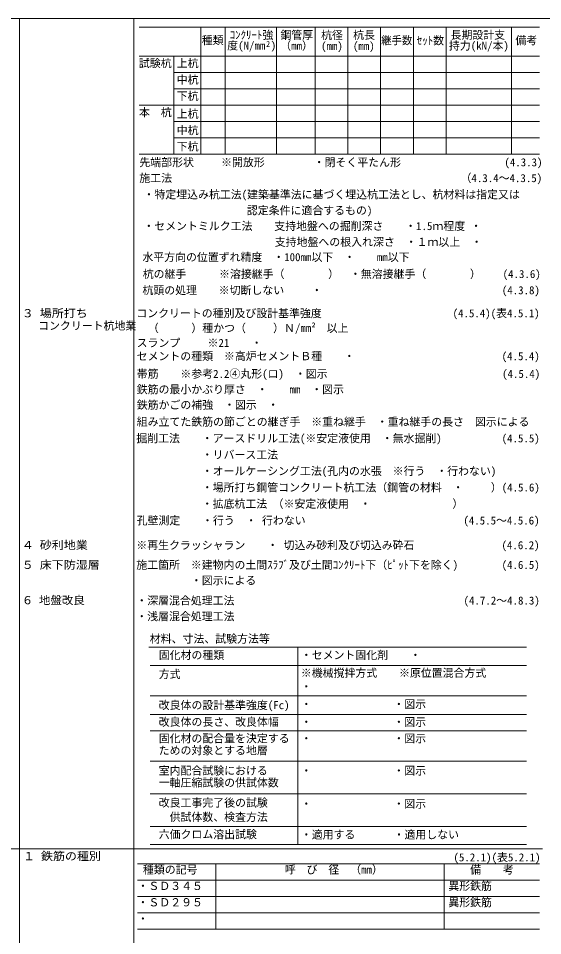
# Model space of a CAD drawing. Units: millimetres on the paper. Extents: x -396 to 396, y -283 to 286.
# Drawn here: x 6 to 198.3, y -49.7 to 286.5 of the extents above; entities that cross this region are included whole.
import ezdxf
from ezdxf.enums import TextEntityAlignment as Align

# ---------------------------------------------------------------- set-up
doc = ezdxf.new("R2010")
doc.units = ezdxf.units.MM
for name, color, linetype, lineweight in [('0-1', 4, 'Continuous', 9), ('0-2_文字', 7, 'Continuous', 9), ('0-F_タイトル', 5, 'Continuous', 9)]:
    doc.layers.add(name, color=color, linetype=linetype, lineweight=lineweight)
doc.styles.add('ＭＳ ゴシック', font='')
doc.styles.get('ＭＳ ゴシック').set_extended_font_data('MS Gothic')

msp = doc.modelspace()

# ---------------------------------------------------------------- linework, layer by layer
at = {"layer": '0-1'}
for p, q in [((6.423, 286.452), (6.423, -261.048)), ((48.423, 286.452), (48.423, -261.048)), ((50.32, 283.272), (197.161, 283.272)), ((72.913, 283.278), (72.913, 236.648)), ((81.835, 283.272), (81.835, 236.648)), ((100.708, 283.272), (100.708, 236.648)), ((114.913, 283.278), (114.913, 236.648)), ((126.913, 283.272), (126.913, 236.648)), ((138.913, 283.272), (138.913, 236.648)), ((150.913, 283.278), (150.913, 236.648)), ((162.913, 283.272), (162.913, 236.648)), ((186.913, 283.272), (186.913, 236.648)), ((50.32, 272.643), (197.161, 272.643)), ((63.049, 272.643), (63.049, 236.648)), ((63.049, 266.643), (197.161, 266.643)), ((63.049, 260.648), (197.161, 260.648)), ((50.32, 254.643), (197.161, 254.643)), ((63.049, 248.643), (197.161, 248.643)), ((63.049, 242.643), (197.161, 242.643)), ((50.32, 236.648), (197.161, 236.648)), ((0.423, -17.887), (198.231, -17.887)), ((49.731, -23.39), (197.109, -23.39)), ((78.448, -23.39), (78.448, -47.39)), ((162.231, -23.39), (162.231, -47.39)), ((49.731, -29.39), (197.109, -29.39)), ((49.731, -35.39), (197.109, -35.39)), ((49.731, -41.39), (197.109, -41.39)), ((49.731, -47.39), (197.109, -47.39))]:
    msp.add_line(p, q, dxfattribs=at)
at = {"layer": '0-2_文字', "color": 4}
for p, q in [((53.837, 55.931), (192.423, 55.931)), ((108.483, 55.931), (108.483, -16.374)), ((54.423, 49.223), (192.423, 49.223)), ((54.423, 38.173), (192.423, 38.173)), ((54.423, 31.338), (192.423, 31.338)), ((54.423, 25.373), (192.423, 25.373)), ((54.423, 14.185), (192.423, 14.185)), ((54.423, 2.194), (192.423, 2.194)), ((54.423, -9.793), (192.423, -9.793)), ((54.423, -16.374), (192.423, -16.374))]:
    msp.add_line(p, q, dxfattribs=at)
at = {"layer": '0-F_タイトル', "color": 7}
msp.add_line((-395.577, 286.452), (396.422, 286.452), dxfattribs=at)

# ---------------------------------------------------------------- texts
at = {"layer": '0-2_文字', "style": 'ＭＳ ゴシック'}
for s, height, p in [('種類', 2.933, (73.289, 276.054)), ('ｺﾝｸﾘｰﾄ強', 2.933, (83.539, 278.017)), ('鋼管厚', 2.933, (102.163, 278.017)), ('杭径', 2.933, (117.063, 277.934)), ('杭長', 2.933, (128.817, 278.017)), ('ｾｯﾄ数', 2.933, (152.173, 275.982)), ('長期設計支', 2.933, (164.566, 278.044)), ('備考', 2.933, (188.346, 276.058)), ('度(N/mm )', 2.933, (82.629, 274.126)), ('2', 2.199, (96.887, 275.287)), ('（mm）', 2.933, (102.081, 274.043)), ('(mm)', 2.933, (117.063, 273.961)), ('(mm)', 2.933, (128.734, 273.961)), ('持力(kN/本)', 2.933, (163.955, 274.071)), ('試験杭', 2.933, (50.234, 267.643)), ('上杭', 2.933, (64.117, 267.643)), ('中杭', 2.933, (64.117, 261.622)), ('下杭', 2.933, (64.117, 255.662)), ('本\u3000杭', 2.933, (50.281, 249.643)), ('上杭', 2.933, (64.117, 249.105)), ('中杭', 2.933, (64.117, 243.084)), ('下杭', 2.933, (64.117, 237.124)), ('先端部形状     ※開放形         ・閉そく平たん形             \u3000\u3000\u3000(4.3.3)', 2.933, (50.412, 231.344)), ('施工法                                           \u3000\u3000 \u3000\u3000 （4.3.4～4.3.5)', 2.933, (50.412, 225.549)), (' ・特定埋込み杭工法(建築基準法に基づく埋込杭工法とし、杭材料は指定又は', 2.933, (49.945, 219.548)), ('\u3000                  認定条件に適合するもの)', 2.933, (49.945, 213.713)), (' ・セメントミルク工法\u3000\u3000支持地盤への掘削深さ\u3000\u3000・1.5ｍ程度 ・\u3000\u3000', 2.933, (49.896, 207.973)), ('支持地盤への根入れ深さ\u3000・１ｍ以上\u3000・\u3000\u3000', 2.933, (100.081, 202.138)), ('水平方向の位置ずれ精度\u3000・100mm以下\u3000・\u3000\u3000mm以下', 2.933, (51.525, 196.581)), (' 杭の継手\u3000\u3000\u3000※溶接継手（\u3000\u3000\u3000\u3000）\u3000・無溶接継手（\u3000\u3000\u3000\u3000）\u3000\u3000(4.3.6)', 2.933, (49.642, 190.399)), (' 杭頭の処理    ※切断しない     ・                                 (4.3.8)', 2.933, (49.553, 184.45)), ('コンクリートの種別及び設計基準強度 \u3000\u3000\u3000\u3000\u3000\u3000\u3000\u3000\u3000  \u3000 (4.5.4)(表4.5.1)', 2.933, (49.302, 176.01)), ('\u3000 コンクリート杭地業', 2.933, (7.302, 171.447)), ('\u3000（      ）種かつ（     ）Ｎ/㎜²  以上   ', 2.933, (49.515, 170.567)), ('スランプ\u3000 \u3000※21\u3000\u3000・\u3000                          ', 2.933, (49.427, 165.159)), ('セメントの種類\u3000※高炉セメントＢ種    ・                           (4.5.4)', 2.933, (49.427, 160.279)), ('帯筋\u3000\u3000※参考2.2④丸形(ロ)\u3000・図示\u3000\u3000\u3000\u3000\u3000\u3000\u3000\u3000\u3000\u3000\u3000\u3000\u3000\u3000\u3000\u3000(4.5.4)', 2.933, (49.457, 153.813)), ('鉄筋の最小かぶり厚さ\u3000・\u3000\u3000mm\u3000・図示', 2.933, (49.457, 148.113)), ('鉄筋かごの補強\u3000・図示\u3000・', 2.933, (49.457, 142.434)), ('組み立てた鉄筋の節ごとの継ぎ手\u3000※重ね継手\u3000・重ね継手の長さ\u3000図示による', 2.933, (49.457, 136.236)), ('掘削工法\u3000\u3000・アースドリル工法(※安定液使用\u3000・無水掘削)\u3000\u3000\u3000   \u3000(4.5.5)', 2.933, (49.302, 130.178)), ('・リバース工法', 2.933, (73.302, 124.178)), ('・オールケーシング工法(孔内の水張\u3000※行う\u3000・行わない)\u3000', 2.933, (73.302, 118.178)), ('・場所打ち鋼管コンクリート杭工法（鋼管の材料\u3000・\u3000\u3000 ）(4.5.6)', 2.933, (73.302, 112.178)), ('・拡底杭工法 （※安定液使用  ・               ） ', 2.933, (73.302, 106.178)), ('孔壁測定    ・行う  ・ 行わない                             (4.5.5～4.5.6)', 2.933, (49.422, 100.066)), ('※再生クラッシャラン\u3000\u3000・ 切込み砂利及び切込み砕石                (4.6.2) ', 2.933, (49.302, 91.017)), ('施工箇所\u3000※建物内の土間ｽﾗﾌﾞ及び土間ｺﾝｸﾘｰﾄ下（ﾋﾟｯﾄ下を除く)        (4.6.5)', 2.933, (49.302, 83.794)), ('\u3000\u3000\u3000\u3000\u3000・図示による', 2.933, (49.302, 78.081)), ('・深層混合処理工法\u3000\u3000\u3000\u3000\u3000\u3000\u3000\u3000\u3000\u3000\u3000\u3000\u3000\u3000\u3000\u3000\u3000\u3000\u3000\u3000\u3000(4.7.2～4.8.3)', 2.933, (49.302, 70.722)), ('・浅層混合処理工法', 2.933, (49.302, 64.919)), ('材料、寸法、試験方法等', 2.933, (54.254, 56.719)), ('固化材の種類', 2.933, (57.519, 50.735)), ('・セメント固化剤\u3000\u3000・\u3000', 2.933, (109.639, 50.735)), ('方式', 2.933, (57.519, 43.752)), ('※機械撹拌方式\u3000\u3000※原位置混合方式', 2.933, (109.639, 44.206)), ('・\u3000', 2.933, (109.639, 39.197)), ('改良体の設計基準強度(Fc)', 2.933, (57.519, 32.396)), ('・\u3000       \u3000    ・図示', 2.933, (109.639, 32.738)), ('改良体の長さ、改良体幅', 2.933, (57.519, 26.253)), ('・\u3000    \u3000       ・図示', 2.933, (109.639, 26.2)), ('固化材の配合量を決定する', 2.933, (57.519, 20.198)), ('・\u3000         \u3000  ・図示', 2.933, (109.639, 20.185)), ('ための対象とする地層', 2.933, (57.519, 15.811)), ('室内配合試験における', 2.933, (57.519, 8.385)), ('・\u3000          \u3000 ・図示', 2.933, (109.639, 8.372)), ('一軸圧縮試験の供試体数', 2.933, (57.519, 3.997)), ('改良工事完了後の試験', 2.933, (57.519, -3.365)), ('・\u3000       \u3000    ・図示', 2.933, (109.639, -3.773)), ('\u3000供試体数、検査方法', 2.933, (57.519, -8.604)), ('六価クロム溶出試験', 2.933, (57.519, -14.951)), ('・適用する\u3000\u3000\u3000 ・適用しない\u3000', 2.933, (109.639, -15.071)), ('\u3000\u3000\u3000\u3000\u3000\u3000\u3000\u3000\u3000\u3000\u3000\u3000\u3000\u3000\u3000\u3000\u3000\u3000\u3000\u3000\u3000\u3000\u3000\u3000\u3000\u3000\u3000\u3000\u3000(5.2.1)(表5.2.1)', 2.933, (49.595, -23.39)), (' 種類の記号\u3000\u3000\u3000\u3000\u3000\u3000\u3000\u3000呼\u3000び\u3000径\u3000（mm）\u3000\u3000\u3000\u3000\u3000\u3000\u3000\u3000備\u3000\u3000考', 2.933, (49.731, -27.89)), ('・ＳＤ３４５', 2.933, (49.731, -33.89)), ('異形鉄筋', 2.933, (163.731, -33.89)), ('・ＳＤ２９５', 2.933, (49.731, -39.89)), ('異形鉄筋', 2.933, (163.731, -39.89)), ('・\u3000\u3000', 2.933, (49.731, -45.89))]:
    msp.add_text(s, height=height, dxfattribs=at).set_placement(p, align=Align.BOTTOM_LEFT)
for s, width, p in [('継手数', 0.95, (139.109, 276.037)), ('３ 場所打ち', 1.1, (7.302, 176.01)), ('４ 砂利地業', 1.1, (7.302, 91.051)), ('５ 床下防湿層', 1.1, (7.302, 83.794)), ('６ 地盤改良', 1.05, (7.302, 70.841)), ('１ 鉄筋の種別', 1.1, (7.731, -22.961))]:
    msp.add_text(s, height=2.933, dxfattribs=dict(at, width=width)).set_placement(p, align=Align.BOTTOM_LEFT)

doc.saveas('drawing.dxf')
